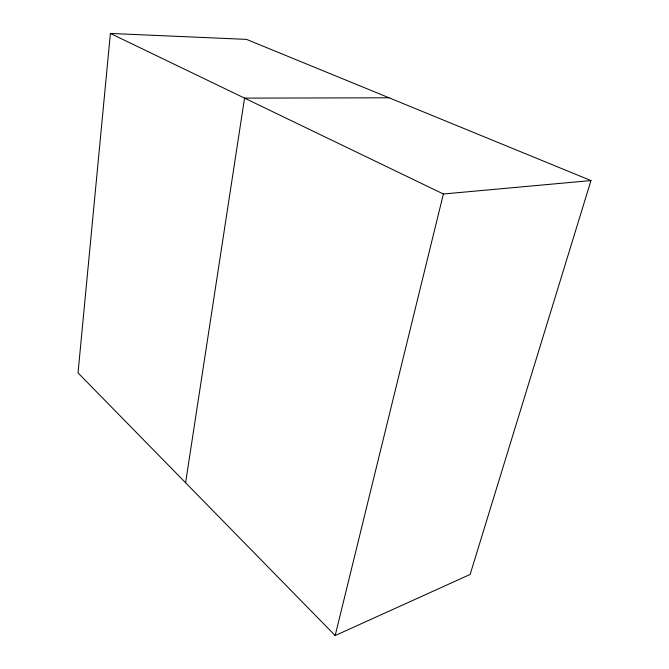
<?xml version="1.0" encoding="UTF-8"?>
<svg xmlns="http://www.w3.org/2000/svg" width="669" height="669" viewBox="0 0 669 669"><rect width="100%" height="100%" fill="white"/><g stroke="black" fill="none" stroke-linecap="round" stroke-linejoin="round"><path stroke-width="1" d="M110.393 33.45L78.03 372.892L335.169 635.55L470.131 574.462L590.97 180.563L246.518 39.379L110.393 33.45L443.388 193.993L590.97 180.563M185.597 482.759L244.545 98.126L389.049 97.799M335.169 635.55L443.388 193.993"/></g></svg>
